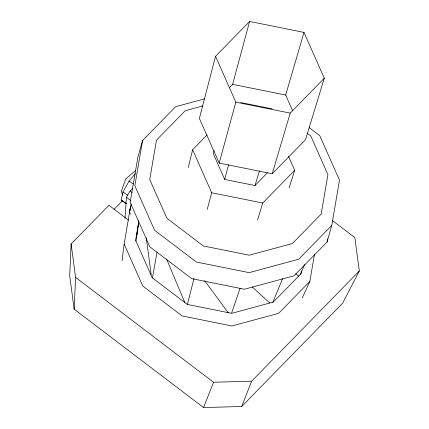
<?xml version="1.0" encoding="UTF-8"?>
<svg xmlns="http://www.w3.org/2000/svg" width="429" height="429" viewBox="0 0 429 429"><rect width="100%" height="100%" fill="white"/><g stroke="black" fill="none" stroke-linecap="round" stroke-linejoin="round"><path stroke-width="0.64" d="M128.469 220.12L108.945 205.276L71.123 243.994L69.691 275.767L74.158 309.17L203.577 407.55L241.688 406.51L342.632 303.18L359.309 270.989L354.842 237.586L332.475 220.581M74.158 309.17L75.584 277.397L71.123 243.994M124.957 218.42L126.394 197.292L130.084 190.996L132.893 188.122M122.056 260.87L124.153 244.042L130.647 205.995M135.95 241.082L138.803 220.57M136.706 236.454L137.521 231.167M137.73 229.842L137.934 228.523M138.138 227.198L138.342 225.879M204.601 98.863L175.638 106.703L142.573 140.551L134.856 185.762L154.553 230.228L196.391 262.028L249.152 272.646L298.707 259.234L331.773 225.386L339.495 180.175L319.793 135.709L309.202 127.66M138.749 221.97L135.618 240.315L152.172 277.686L187.334 304.413L231.676 313.336L273.327 302.064L301.115 273.616L301.566 270.999M302.3 297.806L309.845 281.408L314.436 254.515M142.573 140.551L137.881 157.148L130.159 202.359L149.855 246.825L191.693 278.625L244.455 289.243L294.01 275.831L327.075 241.983L327.638 238.706M130.625 214.028L129.494 212.414L130.631 205.941M152.418 278.089L157.057 252.07M129.494 212.414L131.274 204.156M126.346 203.657L121.171 200.07L122.989 191.983L129.081 181.092L135.435 173.557M214.178 150.67L213.39 153.92L224.694 179.44L254.971 185.532L267.471 172.742M188.224 167.626L192.632 149.742L207.003 135.038M187.382 304.563L194.042 278.319M215.53 56.333L199.378 118.388L219.181 163.09L272.233 173.766L305.475 139.736L324.292 78.217L303.989 32.395L249.608 21.45L215.53 56.333L235.832 102.161L219.181 163.09M224.694 179.44L228.614 164.666M207.271 209.277L211.685 192.75L192.632 149.742M229.349 87.714L232.625 84.357L249.608 21.45M327.075 241.983L331.773 225.386M292.723 110.955L285.671 95.034L303.989 32.395M272.233 173.766L290.213 113.106L324.292 78.217M257.529 220.056L262.72 203.019L294.707 170.281L288.535 156.349M254.971 185.532L259.475 170.876M289.06 187.918L294.707 170.281M231.676 312.805L240.101 288.261M203.577 407.55L213.519 382.244L251.63 381.204L359.309 270.989M241.688 406.51L251.63 381.204M272.801 302.354L282.695 278.496M300.348 274.244L304.644 264.554M114.023 209.379L122.415 200.788M309.845 281.408L278.662 313.326L231.933 325.97L182.175 315.959L142.728 285.971L124.153 244.042M135.596 170.501L125.815 178.839L121.455 190.932L122.522 195.297M202.638 106.006L185.253 110.714L156.456 140.186L149.737 179.553L166.892 218.264L203.314 245.956L249.26 255.201L292.406 243.522L321.198 214.055L327.917 174.683L310.768 135.972L307.073 133.162M232.625 84.357L285.671 95.034M240.68 102.536L272.152 108.869M235.832 102.161L290.213 113.106M211.685 192.75L262.72 203.019M129.081 181.092L133.371 184.057M122.989 191.983L127.81 195.318M121.171 200.07L126.534 203.78M124.33 202.263L126.475 203.748M130.084 190.996L132.073 192.503M126.394 197.292L130.866 200.692M75.584 277.397L213.519 382.244M295.694 273.686L298.761 276.238M252.172 286.888L269.825 303.013M204.59 280.604L228.228 312.741M166.538 258.934L184.92 302.799M146.278 237.736L151.169 274.742"/></g></svg>
